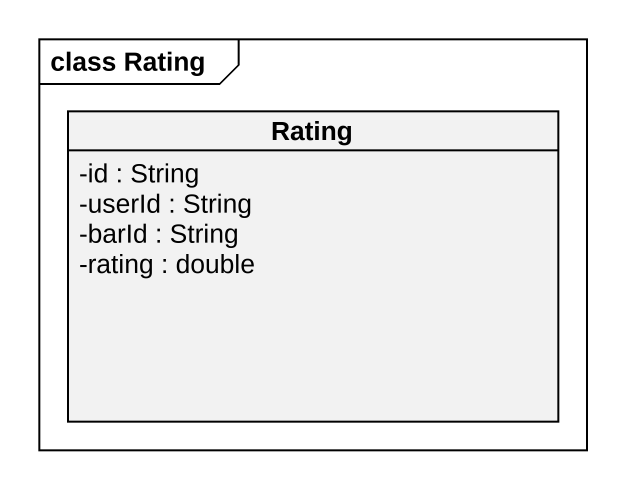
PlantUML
@startuml
mainframe class Rating
hide circle
hide empty members
skinparam classAttributeIconSize 0
class Rating {
  -id : String
  -userId : String
  -barId : String
  -rating : double
}
@enduml
